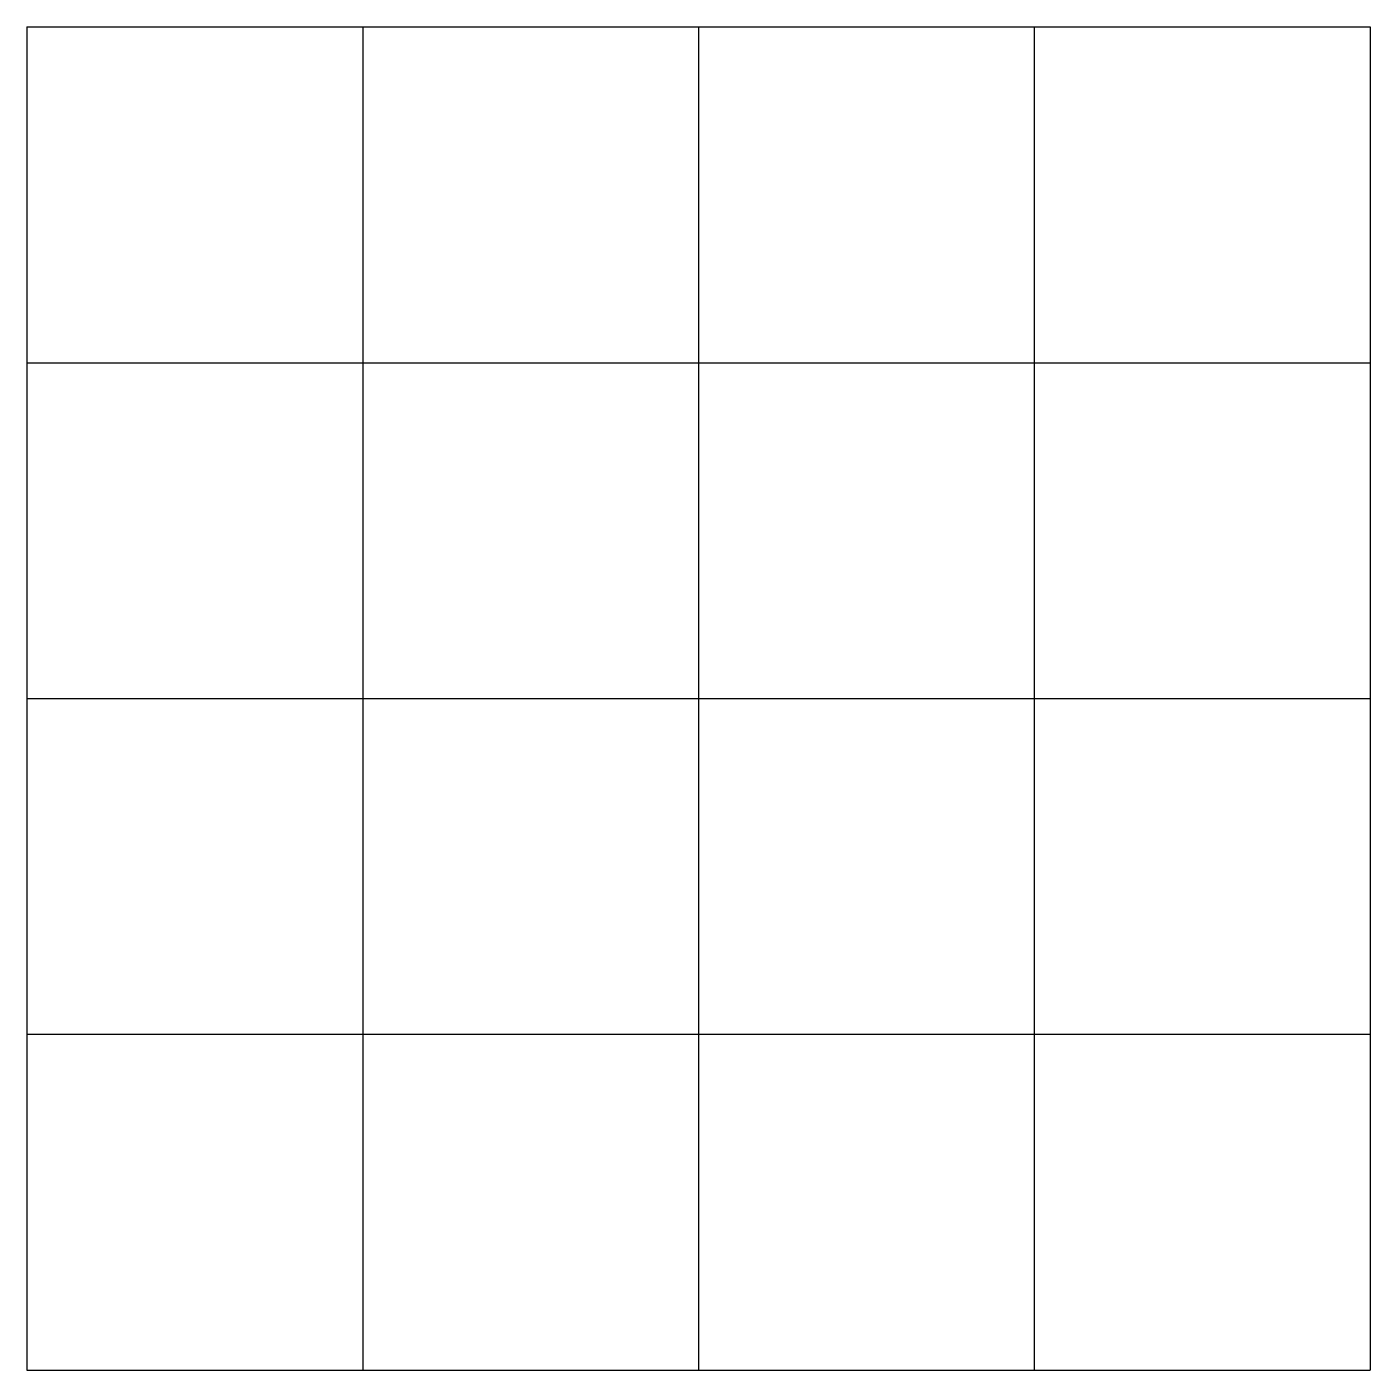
# Model space of a CAD drawing. Header units: millimetres. Extents: x -6.1 to 6.1, y -6.1 to 6.1.
import ezdxf

# ---------------------------------------------------------------- set-up
doc = ezdxf.new("R2010")
doc.units = ezdxf.units.MM

msp = doc.modelspace()

# ---------------------------------------------------------------- linework, layer by layer
at = {"layer": 'Sketch', "color": 255}
for p, q in [((-6.08, 6.08), (-6.08, -6.08)), ((-6.08, 6.08), (6.08, 6.08)), ((-3.04, 6.08), (-3.04, -6.08)), ((0, 6.08), (0, -6.08)), ((3.04, 6.08), (3.04, -6.08)), ((6.08, 6.08), (6.08, -6.08)), ((-6.08, 3.04), (6.08, 3.04)), ((-6.08, 0), (6.08, 0)), ((-6.08, -3.04), (6.08, -3.04)), ((-6.08, -6.08), (6.08, -6.08))]:
    msp.add_line(p, q, dxfattribs=at)

doc.saveas('drawing.dxf')
